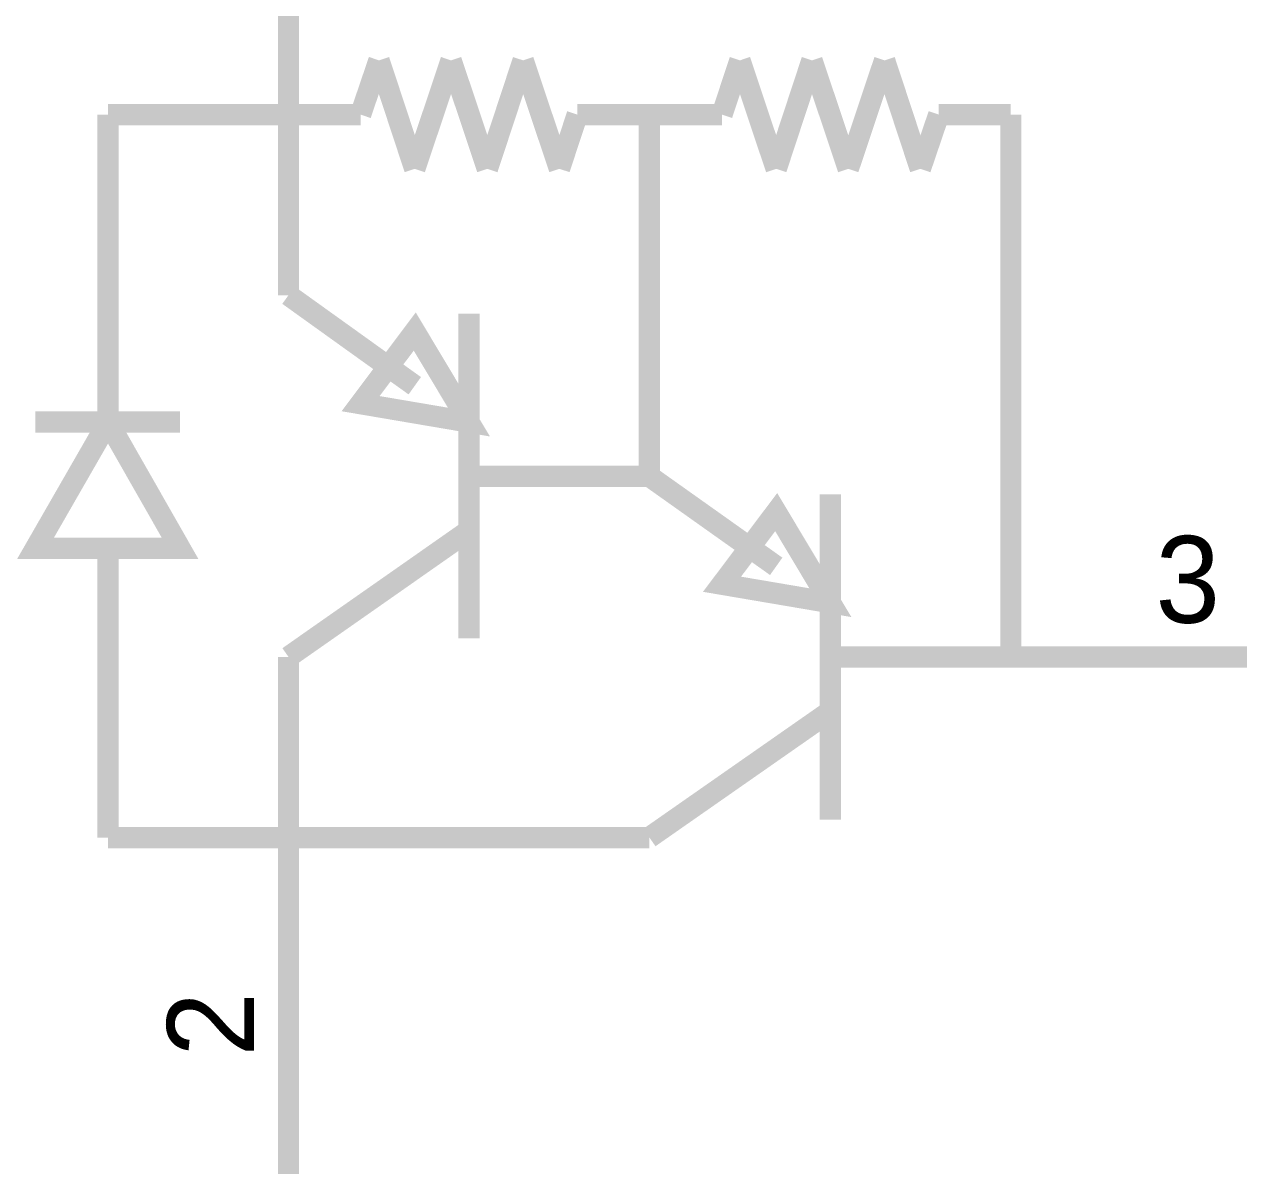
# Model space of a CAD drawing. Header units: inches. Extents: x -11.7 to 11.5, y 0 to 7.6.
# Drawn here: x 0.655 to 1.328, y 4.918 to 5.55 of the extents above; entities that cross this region are included whole.
import ezdxf

# ---------------------------------------------------------------- set-up
doc = ezdxf.new("R2010")
doc.units = ezdxf.units.IN
doc.header["$MEASUREMENT"] = 0
doc.layers.add('Sheet', color=255, linetype='Continuous')

msp = doc.modelspace()

# ---------------------------------------------------------------- linework, layer by layer
at = {"layer": 'Sheet'}
for points in [[(0.80154, 5.49986, 0.0118, 0.0118, 0), (0.80154, 5.7, 0.0118, 0.0118, 0)], [(0.85164, 5.52986, 0.0118, 0.0118, 0), (0.84144, 5.49986, 0.0118, 0.0118, 0)], [(0.87144, 5.46985, 0.0118, 0.0118, 0), (0.85164, 5.52986, 0.0118, 0.0118, 0)], [(0.89154, 5.52986, 0.0118, 0.0118, 0), (0.87144, 5.46985, 0.0118, 0.0118, 0)], [(0.91164, 5.46985, 0.0118, 0.0118, 0), (0.89154, 5.52986, 0.0118, 0.0118, 0)], [(0.93144, 5.52986, 0.0118, 0.0118, 0), (0.91164, 5.46985, 0.0118, 0.0118, 0)], [(0.95153, 5.46985, 0.0118, 0.0118, 0), (0.93144, 5.52986, 0.0118, 0.0118, 0)], [(1.05143, 5.52986, 0.0118, 0.0118, 0), (1.04153, 5.49986, 0.0118, 0.0118, 0)], [(1.07153, 5.46985, 0.0118, 0.0118, 0), (1.05143, 5.52986, 0.0118, 0.0118, 0)], [(1.09132, 5.52986, 0.0118, 0.0118, 0), (1.07153, 5.46985, 0.0118, 0.0118, 0)], [(1.11142, 5.46985, 0.0118, 0.0118, 0), (1.09132, 5.52986, 0.0118, 0.0118, 0)], [(1.13152, 5.52986, 0.0118, 0.0118, 0), (1.11142, 5.46985, 0.0118, 0.0118, 0)], [(1.15132, 5.46985, 0.0118, 0.0118, 0), (1.13152, 5.52986, 0.0118, 0.0118, 0)], [(0.70165, 5.32972, 0.0118, 0.0118, 0), (0.70165, 5.49986, 0.0118, 0.0118, 0)], [(0.80154, 5.49986, 0.0118, 0.0118, 0), (0.70165, 5.49986, 0.0118, 0.0118, 0)], [(0.80154, 5.39994, 0.0118, 0.0118, 0), (0.80154, 5.49986, 0.0118, 0.0118, 0)], [(0.81144, 5.49986, 0.0118, 0.0118, 0), (0.80154, 5.49986, 0.0118, 0.0118, 0)], [(0.84144, 5.49986, 0.0118, 0.0118, 0), (0.81144, 5.49986, 0.0118, 0.0118, 0)], [(0.96143, 5.49986, 0.0118, 0.0118, 0), (0.95153, 5.46985, 0.0118, 0.0118, 0)], [(0.99143, 5.49986, 0.0118, 0.0118, 0), (0.96143, 5.49986, 0.0118, 0.0118, 0)], [(1.01153, 5.49986, 0.0118, 0.0118, 0), (0.99143, 5.49986, 0.0118, 0.0118, 0)], [(1.00133, 5.29972, 0.0118, 0.0118, 0), (1.00133, 5.49986, 0.0118, 0.0118, 0)], [(1.04153, 5.49986, 0.0118, 0.0118, 0), (1.01153, 5.49986, 0.0118, 0.0118, 0)], [(1.16152, 5.49986, 0.0118, 0.0118, 0), (1.15132, 5.46985, 0.0118, 0.0118, 0)], [(1.19152, 5.49986, 0.0118, 0.0118, 0), (1.16152, 5.49986, 0.0118, 0.0118, 0)], [(1.20142, 5.49986, 0.0118, 0.0118, 0), (1.19152, 5.49986, 0.0118, 0.0118, 0)], [(1.20142, 5.19979, 0.0118, 0.0118, 0), (1.20142, 5.49986, 0.0118, 0.0118, 0)], [(0.87144, 5.34983, 0.0118, 0.0118, 0), (0.80154, 5.39994, 0.0118, 0.0118, 0)], [(0.90144, 5.21, 0.0118, 0.0118, 0), (0.90144, 5.38973, 0.0118, 0.0118, 0)], [(0.74155, 5.32972, 0.0118, 0.0118, 0), (0.66145, 5.32972, 0.0118, 0.0118, 0)], [(1.00133, 5.29972, 0.0118, 0.0118, 0), (0.90144, 5.29972, 0.0118, 0.0118, 0)], [(1.07153, 5.24991, 0.0118, 0.0118, 0), (1.00133, 5.29972, 0.0118, 0.0118, 0)], [(1.10152, 5.10978, 0.0118, 0.0118, 0), (1.10152, 5.28981, 0.0118, 0.0118, 0)], [(0.80154, 5.19979, 0.0118, 0.0118, 0), (0.90144, 5.26971, 0.0118, 0.0118, 0)], [(0.70165, 5.09987, 0.0118, 0.0118, 0), (0.70165, 5.25981, 0.0118, 0.0118, 0)], [(0.80154, 5.09987, 0.0118, 0.0118, 0), (0.80154, 5.19979, 0.0118, 0.0118, 0)], [(1.10152, 5.19979, 0.0118, 0.0118, 0), (1.20142, 5.19979, 0.0118, 0.0118, 0)], [(1.20142, 5.19979, 0.0118, 0.0118, 0), (1.4015, 5.19979, 0.0118, 0.0118, 0)], [(1.00133, 5.09987, 0.0118, 0.0118, 0), (1.10152, 5.16979, 0.0118, 0.0118, 0)], [(0.80154, 5.09987, 0.0118, 0.0118, 0), (0.70165, 5.09987, 0.0118, 0.0118, 0)], [(0.80154, 5.09987, 0.0118, 0.0118, 0), (0.80154, 4.89973, 0.0118, 0.0118, 0)], [(1.00133, 5.09987, 0.0118, 0.0118, 0), (0.80154, 5.09987, 0.0118, 0.0118, 0)]]:
    msp.add_lwpolyline(points, format="xyseb", dxfattribs=at)
for points in [[(0.90144, 5.32972, 0.0118, 0.0118, 0), (0.84144, 5.33992, 0.0118, 0.0118, 0), (0.87144, 5.37983, 0.0118, 0.0118, 0), (0.90144, 5.32972, 0.0118, 0.0118, 0)], [(0.90144, 5.32972, 0.0039, 0.0039, 0), (0.84144, 5.33992, 0.0039, 0.0039, 0), (0.87144, 5.37983, 0.0039, 0.0039, 0), (0.90144, 5.32972, 0.0039, 0.0039, 0)], [(0.70165, 5.32972, 0.0118, 0.0118, 0), (0.66145, 5.25981, 0.0118, 0.0118, 0), (0.74155, 5.25981, 0.0118, 0.0118, 0), (0.70165, 5.32972, 0.0118, 0.0118, 0)], [(0.70165, 5.32972, 0.0039, 0.0039, 0), (0.66145, 5.25981, 0.0039, 0.0039, 0), (0.74155, 5.25981, 0.0039, 0.0039, 0), (0.70165, 5.32972, 0.0039, 0.0039, 0)], [(1.10152, 5.2298, 0.0118, 0.0118, 0), (1.04153, 5.24, 0.0118, 0.0118, 0), (1.07153, 5.27991, 0.0118, 0.0118, 0), (1.10152, 5.2298, 0.0118, 0.0118, 0)], [(1.10152, 5.2298, 0.0039, 0.0039, 0), (1.04153, 5.24, 0.0039, 0.0039, 0), (1.07153, 5.27991, 0.0039, 0.0039, 0), (1.10152, 5.2298, 0.0039, 0.0039, 0)]]:
    msp.add_lwpolyline(points, format="xyseb", close=True, dxfattribs=at)

# ---------------------------------------------------------------- texts
msp.add_text('3', height=0.04801, dxfattribs=at).set_placement((1.28151, 5.2187))
msp.add_text('2', height=0.04801, rotation=90, dxfattribs=at).set_placement((0.78235, 4.97865))

doc.saveas('drawing.dxf')
